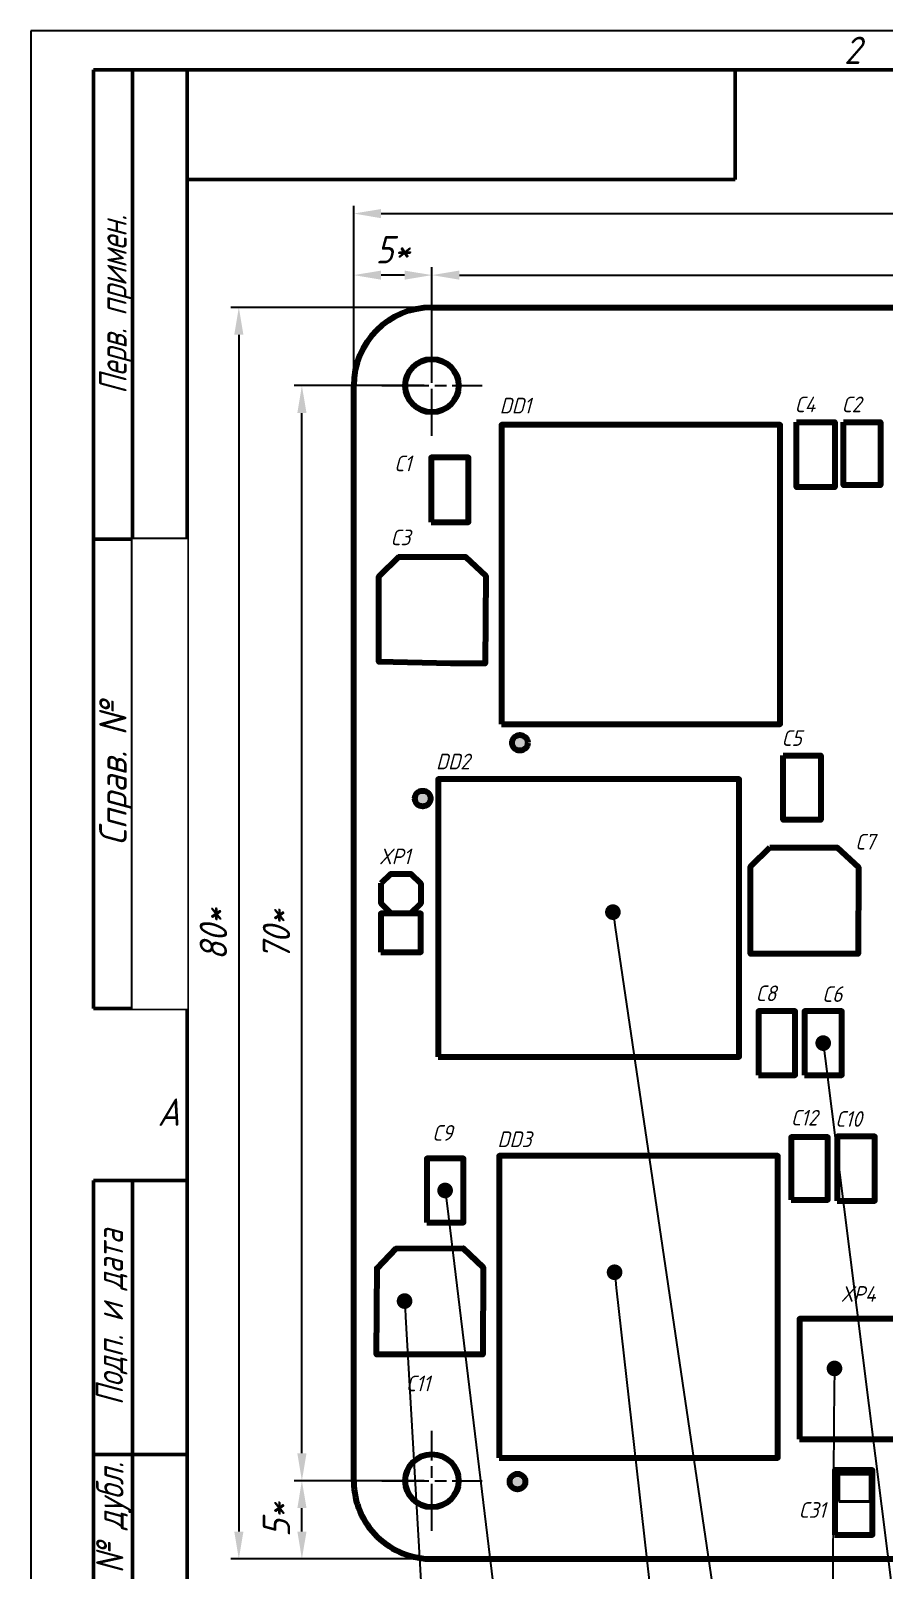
# Model space of a CAD drawing. Header units: millimetres. Extents: x -60 to 360, y -43 to 254.
# Drawn here: x -59.5 to 49.4, y 57.1 to 253.7 of the extents above; entities that cross this region are included whole.
import ezdxf
from ezdxf import colors
from ezdxf.entities.mleader import LeaderData, LeaderLine
from ezdxf.enums import TextEntityAlignment as Align
from ezdxf.math import Vec2, Vec3

# ---------------------------------------------------------------- set-up
doc = ezdxf.new("R2010")
doc.units = ezdxf.units.MM
doc.set_wipeout_variables(frame=1)
doc.linetypes.add('AM_ISO08W050', pattern=[18, 12, -1.5, 3, -1.5])
doc.linetypes.add('AM_ISO08W050x2', pattern=[9, 6, -0.75, 1.5, -0.75])
for name, color, linetype, lineweight in [('AM_5', 3, 'Continuous', 25), ('AM_7', 4, 'AM_ISO08W050', 25), ('AM_BOR', 7, 'Continuous', 50), ('TEXT', 10, 'Continuous', 30), ('Толстые', 7, 'Continuous', 80), ('Тонкие', 90, 'Continuous', 40)]:
    doc.layers.add(name, color=color, linetype=linetype, lineweight=lineweight)
doc.styles.add('ACGOSTTS', font='geniso.shx', dxfattribs={"oblique": 15})
doc.styles.get("Standard").update_dxf_attribs({"font": 'geniso.shx', "oblique": 15})
doc.dimstyles.new('AM_GOST$0', dxfattribs={"dimtxt": 3.5, "dimasz": 3.5, "dimexe": 1, "dimexo": 1, "dimgap": 1.5, "dimtad": 1, "dimtoh": 1, "dimtxsty": 'Standard', "dimcen": 0, "dimclrd": 256, "dimclre": 256, "dimclrt": 2, "dimadec": 0, "dimazin": 2, "dimtp": 0.1, "dimtm": 0.1, "dimtfac": 0.71, "dimtdec": 3, "dimtmove": 0, "dimatfit": 3, "dimfxl": 1, "dimtolj": 1, "dimlwd": -1, "dimlwe": -1, "dimarcsym": 1})

# ---------------------------------------------------------------- blocks, each defined once
blk = doc.blocks.new('GOST_A3_LANDSCAPE')
at = {"layer": 'AM_BOR', "color": 1, "lineweight": 25}
for p, q in [((420, 297), (0, 297)), ((0, 297), (0, 0))]:
    blk.add_line(p, q, dxfattribs=at)
at = {"layer": 'AM_BOR', "color": 7, "lineweight": 50}
for p, q in [((415, 292), (20, 292)), ((20, 292), (20, 5))]:
    blk.add_line(p, q, dxfattribs=at)
at = {"layer": 'AM_BOR', "color": 1, "lineweight": 25, "style": 'ACGOSTTS', "oblique": 15}
blk.add_text('2', height=3.5, dxfattribs=at).set_placement((105, 294.5), align=Align.MIDDLE_CENTER)
blk.add_text('A', height=3.5, dxfattribs=at).set_placement((16.21, 157))
blk = doc.blocks.new('GOST_EXT12')
at = {"layer": 'AM_BOR', "color": 7, "lineweight": 50, "ltscale": 0.3}
for p, q in [((0, 287), (-12, 287)), ((-12, 287), (-12, 167)), ((-7, 167), (-7, 287)), ((0, 167), (0, 287)), ((-12, 227), (0, 227)), ((-12, 167), (0, 167))]:
    blk.add_line(p, q, dxfattribs=at)
at = {"layer": 'AM_BOR', "color": 7, "lineweight": 50}
for p, q in [((0, 145), (-12, 145)), ((-12, 145), (-12, 110)), ((-12, 0), (-12, 145)), ((-7, 0), (-7, 145)), ((0, 145), (0, 0)), ((0, 110), (-12, 110)), ((-12, 110), (-12, 85))]:
    blk.add_line(p, q, dxfattribs=at)
at = {"layer": 'AM_BOR', "color": 1, "lineweight": 25, "style": 'ACGOSTTS', "oblique": 15}
for s, width, p in [('Перв. примен.', 0.821392, (-9.5, 257)), ('Подп. и дата', 0.842977, (-9.95, 127.5)), ('Инв. № дубл.', 0.891828, (-9.9, 97.31))]:
    blk.add_text(s, height=3.5, rotation=90, dxfattribs=dict(at, width=width)).set_placement(p, align=Align.MIDDLE_CENTER)
blk.add_text('Справ. №', height=3.5, rotation=90, dxfattribs=at).set_placement((-9.5, 197), align=Align.MIDDLE_CENTER)
at = {"layer": 'AM_BOR', "color": 2, "lineweight": 25, "style": 'ACGOSTTS', "oblique": 15, "width": 0.8}
for tag, p in [('GEN-TITLE-FREF{16}', (-3.5, 257)), ('GEN-TITLE-RPARTNO{16}', (-3.5, 197)), ('GEN-TITLE-SDT2{10}', (-3.5, 127.5)), ('GEN-TITLE-CSTKN{7}', (-3.5, 97.5)), ('GEN-TITLE-RSTKN{7}', (-3.5, 72.5)), ('GEN-TITLE-SDT1{10}', (-3.5, 42.5)), ('GEN-TITLE-STKN{7}', (-3.5, 12.5))]:
    blk.add_attdef(tag, text='', height=3.17, rotation=90, dxfattribs=at).set_placement(p, align=Align.MIDDLE_CENTER)
blk.add_wipeout([(-7, 227), (-7, 167), (0, 167), (0, 227)])
blk = doc.blocks.new('GOST_EXT3_L')
at = {"layer": 'AM_BOR', "color": 7, "lineweight": 50}
for p, q in [((0, 0), (70, 0)), ((0, -14), (0, 0)), ((70, 0), (70, -14)), ((70, -14), (0, -14))]:
    blk.add_line(p, q, dxfattribs=at)
at = {"layer": 'AM_BOR', "color": 2, "lineweight": 25, "style": 'ACGOSTTS', "oblique": 15, "width": 0.8}
blk.add_attdef('GEN-TITLE-PARTNO{11.7}', text='', height=5, rotation=180, dxfattribs=at).set_placement((35, -7), align=Align.MIDDLE_CENTER)
blk = doc.blocks.new('_Dot')
at = {"color": 0, "linetype": 'ByBlock', "lineweight": -2}
blk.add_line((-0.5, 0), (-1, 0), dxfattribs=at)
at = {"color": 0, "linetype": 'ByBlock', "const_width": 0.5}
blk.add_lwpolyline([(-0.25, 0, 1), (0.25, 0, 1)], format="xyb", close=True, dxfattribs=at)
blk = doc.blocks.new('*D69')
at = {"layer": 'AM_5', "linetype": 'ByBlock', "transparency": 16777216}
for p, q in [((-18.27, 209.38), (-18.27, 231.38)), ((-14.77, 230.38), (128.1, 230.38)), ((131.6, 209.38), (131.6, 231.38))]:
    blk.add_line(p, q, dxfattribs=at)
at = {"layer": 'AM_5', "transparency": 16777216}
for points in [[(-14.77, 230.96), (-14.77, 229.79), (-18.27, 230.38)], [(128.1, 230.96), (128.1, 229.79), (131.6, 230.38)]]:
    blk.add_solid(points, dxfattribs=at)
at = {"layer": 'Defpoints', "color": 0, "transparency": 16777216}
for p in [(131.6, 230.38), (-18.27, 208.38), (131.6, 208.38)]:
    blk.add_point(p, dxfattribs=at)
at = {"layer": 'AM_5', "color": 2, "transparency": 16777216, "insert": (56.66, 233.63), "char_height": 3.5, "attachment_point": 5}
blk.add_mtext('\\A1;75*', dxfattribs=at)
blk = doc.blocks.new('*D70')
at = {"layer": 'AM_5', "linetype": 'ByBlock', "transparency": 16777216}
for p, q in [((-8.27, 209.38), (-8.27, 223.51)), ((-4.77, 222.51), (118.23, 222.51)), ((121.73, 209.38), (121.73, 223.51))]:
    blk.add_line(p, q, dxfattribs=at)
at = {"layer": 'AM_5', "transparency": 16777216}
for points in [[(-4.77, 223.09), (-4.77, 221.93), (-8.27, 222.51)], [(118.23, 223.09), (118.23, 221.93), (121.73, 222.51)]]:
    blk.add_solid(points, dxfattribs=at)
at = {"layer": 'Defpoints', "color": 0, "transparency": 16777216}
for p in [(121.73, 222.51), (-8.27, 208.38), (121.73, 208.38)]:
    blk.add_point(p, dxfattribs=at)
at = {"layer": 'AM_5', "color": 2, "transparency": 16777216, "insert": (57.15, 225.76), "char_height": 3.5, "attachment_point": 5}
blk.add_mtext('\\A1;65*', dxfattribs=at)
blk = doc.blocks.new('*D71')
at = {"layer": 'AM_5', "linetype": 'ByBlock', "transparency": 16777216}
for p, q in [((-18.27, 209.38), (-18.27, 223.51)), ((-11.77, 222.51), (-14.77, 222.51)), ((-8.27, 209.38), (-8.27, 223.51))]:
    blk.add_line(p, q, dxfattribs=at)
at = {"layer": 'AM_5', "transparency": 16777216}
for points in [[(-14.77, 223.09), (-14.77, 221.93), (-18.27, 222.51)], [(-11.77, 223.09), (-11.77, 221.93), (-8.27, 222.51)]]:
    blk.add_solid(points, dxfattribs=at)
at = {"layer": 'Defpoints', "color": 0, "transparency": 16777216}
for p in [(-18.27, 222.51), (-18.27, 208.38), (-8.27, 208.38)]:
    blk.add_point(p, dxfattribs=at)
at = {"layer": 'AM_5', "color": 2, "transparency": 16777216, "insert": (-13.27, 225.76), "char_height": 3.5, "attachment_point": 5}
blk.add_mtext('\\A1;5*', dxfattribs=at)
blk = doc.blocks.new('*D72')
at = {"layer": 'AM_5', "linetype": 'ByBlock', "transparency": 16777216}
for p, q in [((-9.15, 218.38), (-33.95, 218.38)), ((-32.95, 214.88), (-32.95, 61.88)), ((-9.15, 58.38), (-33.95, 58.38))]:
    blk.add_line(p, q, dxfattribs=at)
at = {"layer": 'AM_5', "transparency": 16777216}
for points in [[(-33.53, 214.88), (-32.36, 214.88), (-32.95, 218.38)], [(-33.53, 61.88), (-32.36, 61.88), (-32.95, 58.38)]]:
    blk.add_solid(points, dxfattribs=at)
at = {"layer": 'Defpoints', "color": 0, "transparency": 16777216}
for p in [(-8.15, 218.38), (-32.95, 58.38), (-8.15, 58.38)]:
    blk.add_point(p, dxfattribs=at)
at = {"layer": 'AM_5', "color": 2, "transparency": 16777216, "insert": (-36.2, 138.22), "char_height": 3.5, "attachment_point": 5, "rotation": 90}
blk.add_mtext('\\A1;80*', dxfattribs=at)
blk = doc.blocks.new('*D73')
at = {"layer": 'AM_5', "linetype": 'ByBlock', "transparency": 16777216}
for p, q in [((-9.27, 208.38), (-25.89, 208.38)), ((-24.89, 71.88), (-24.89, 204.88)), ((-9.27, 68.38), (-25.89, 68.38))]:
    blk.add_line(p, q, dxfattribs=at)
at = {"layer": 'AM_5', "transparency": 16777216}
for points in [[(-25.47, 204.88), (-24.3, 204.88), (-24.89, 208.38)], [(-25.47, 71.88), (-24.3, 71.88), (-24.89, 68.38)]]:
    blk.add_solid(points, dxfattribs=at)
at = {"layer": 'Defpoints', "color": 0, "transparency": 16777216}
for p in [(-24.89, 208.38), (-8.27, 208.38), (-8.27, 68.38)]:
    blk.add_point(p, dxfattribs=at)
at = {"layer": 'AM_5', "color": 2, "transparency": 16777216, "insert": (-28.14, 138.13), "char_height": 3.5, "attachment_point": 5, "rotation": 90}
blk.add_mtext('\\A1;70*', dxfattribs=at)
blk = doc.blocks.new('*D74')
at = {"layer": 'AM_5', "linetype": 'ByBlock', "transparency": 16777216}
for p, q in [((-9.27, 68.38), (-25.89, 68.38)), ((-24.89, 61.88), (-24.89, 64.88)), ((-9.27, 58.38), (-25.89, 58.38))]:
    blk.add_line(p, q, dxfattribs=at)
at = {"layer": 'AM_5', "transparency": 16777216}
for points in [[(-25.47, 64.88), (-24.3, 64.88), (-24.89, 68.38)], [(-25.47, 61.88), (-24.3, 61.88), (-24.89, 58.38)]]:
    blk.add_solid(points, dxfattribs=at)
at = {"layer": 'Defpoints', "color": 0, "transparency": 16777216}
for p in [(-24.89, 68.38), (-8.27, 68.38), (-8.27, 58.38)]:
    blk.add_point(p, dxfattribs=at)
at = {"layer": 'AM_5', "color": 2, "transparency": 16777216, "insert": (-28.14, 63.38), "char_height": 3.5, "attachment_point": 5, "rotation": 90}
blk.add_mtext('\\A1;5*', dxfattribs=at)

msp = doc.modelspace()

# ---------------------------------------------------------------- hatches: boundary and pattern name
at = {"layer": 'Толстые'}
h = msp.add_hatch(color=256, dxfattribs=at)
h.dxf.hatch_style = 1
h.paths.add_polyline_path([(-8.452, 155.594, 1), (-10.452, 155.594, 1)])
h.paths.add_polyline_path([(3.967, 162.716, 1), (1.967, 162.716, 1)])
h.paths.add_polyline_path([(81.927, 154.077, 1), (79.927, 154.077, 1)])
h.paths.add_polyline_path([(99.197, 130.627, 1), (98.197, 130.627, 1)])
h.paths.add_polyline_path([(120.767, 156.657, 1), (119.767, 156.657, 1)])
h.paths.add_polyline_path([(121.767, 154.257, 1), (120.767, 154.257, 1)])
h.paths.add_polyline_path([(57.497, 188.077, 1), (55.497, 188.077, 1)])
h.paths.add_polyline_path([(89.877, 209.467, 1), (88.877, 209.467, 1)])
h = msp.add_hatch(color=256, dxfattribs=at)
h.dxf.hatch_style = 1
h.paths.add_polyline_path([(1.662, 68.258, 1), (3.662, 68.258, 1)])
h.paths.add_polyline_path([(52.227, 90.551, 1), (51.227, 90.551, 1)])
h.paths.add_polyline_path([(65.277, 82.077, 1), (64.277, 82.077, 1)])
h.paths.add_polyline_path([(72.497, 108.677, 1), (70.497, 108.677, 1)])
h.paths.add_polyline_path([(89.227, 90.577, 1), (88.227, 90.577, 1)])
h.paths.add_polyline_path([(103.077, 82.477, 1), (102.077, 82.477, 1)])
h.paths.add_polyline_path([(107.537, 108.177, 1), (105.537, 108.177, 1)])

# ---------------------------------------------------------------- linework, layer by layer
at = {"layer": 'AM_7', "linetype": 'AM_ISO08W050x2'}
for p, q in [((-8.273, 201.977), (-8.273, 214.777)), ((-14.673, 208.377), (-1.873, 208.377)), ((-8.273, 61.977), (-8.273, 74.777)), ((-14.673, 68.377), (-1.873, 68.377))]:
    msp.add_line(p, q, dxfattribs=at)
at = {"layer": 'Толстые'}
for p, q in [((-8.146, 218.377), (121.6, 218.377)), ((-18.273, 68.25), (-18.273, 208.377)), ((-8.146, 58.377), (121.727, 58.377))]:
    msp.add_line(p, q, dxfattribs=at)
for points in [[(0.631, 165.103), (36.247, 165.103), (36.247, 203.39), (0.631, 203.39)], [(38.327, 203.727), (43.191, 203.727), (43.191, 195.417), (38.327, 195.417)], [(44.327, 203.727), (49.063, 203.727), (49.063, 195.637), (44.327, 195.637)], [(-8.388, 190.924), (-3.6, 190.924), (-3.6, 199.177), (-8.388, 199.177)], [(36.627, 161.077), (41.427, 161.077), (41.427, 152.877), (36.627, 152.877)], [(-7.473, 122.584), (31, 122.584), (31, 158.057), (-7.473, 158.057)], [(-14.813, 135.937), (-9.698, 135.937), (-9.698, 140.881), (-14.813, 140.881)], [(33.454, 120.227), (38.127, 120.227), (38.127, 128.427), (33.454, 128.427)], [(39.327, 120.227), (44.127, 120.227), (44.127, 128.427), (39.327, 128.427)], [(37.628, 104.303), (42.327, 104.303), (42.327, 112.3), (37.628, 112.3)], [(43.527, 104.177), (48.327, 104.177), (48.327, 112.377), (43.527, 112.377)], [(-8.926, 101.387), (-4.253, 101.387), (-4.253, 109.587), (-8.926, 109.587)], [(0.327, 71.304), (35.927, 71.304), (35.927, 109.904), (0.327, 109.904)], [(38.686, 73.671), (52.642, 73.671), (52.642, 89.057), (38.686, 89.057)], [(43.2, 61.477), (48.017, 61.477), (48.017, 69.741), (43.2, 69.741)]]:
    msp.add_lwpolyline(points, close=True, dxfattribs=at)
for points in [[(-12.573, 186.477), (-3.973, 186.477), (-1.373, 184.077), (-1.473, 172.877), (-5.873, 172.877), (-15.073, 173.077), (-15.073, 183.977), (-12.473, 186.535)], [(34.927, 149.327), (43.527, 149.327), (46.227, 146.827), (46.177, 135.727), (32.427, 135.727), (32.456, 146.898), (34.927, 149.327)], [(-14.759, 144.766), (-13.539, 145.986), (-10.949, 145.986), (-9.679, 144.716), (-9.679, 142.176), (-10.999, 140.906), (-13.489, 140.906), (-14.759, 142.176), (-14.759, 144.766)], [(-15.273, 95.527), (-12.844, 98.056), (-4.273, 98.126), (-1.744, 95.698), (-1.773, 84.527), (-15.373, 84.527), (-15.273, 95.727)]]:
    msp.add_lwpolyline(points, dxfattribs=at)
for centre, radius in [((-8.273, 208.377), 3.4), ((2.967, 162.716), 1), ((2.967, 162.716), 1), ((-9.452, 155.594), 1), ((-9.452, 155.594), 1), ((-8.273, 68.377), 3.4), ((2.662, 68.258), 1), ((2.662, 68.258), 1)]:
    msp.add_circle(centre, radius, dxfattribs=at)
for centre, radius, start, end in [((-8.273, 208.377), 10, 90, 180), ((-8.273, 68.377), 10.001, 180.72761, 270.72768)]:
    msp.add_arc(centre, radius, start, end, dxfattribs=at)
at = {"layer": 'Тонкие'}
msp.add_lwpolyline([(43.712, 65.725), (47.727, 65.725), (47.727, 69.227), (43.712, 69.227)], close=True, dxfattribs=at)

# ---------------------------------------------------------------- block references
at = {"lineweight": 0}
msp.add_blockref('GOST_A3_LANDSCAPE', (-59.535, -43.251), dxfattribs=at)

# ---------------------------------------------------------------- texts
at = {"layer": 'TEXT', "style": 'ACGOSTTS', "oblique": 15}
for s, p in [('DD1', (0.383, 204.828)), ('C4', (38.068, 204.977)), ('C2', (44.074, 204.977)), ('C1', (-13.098, 197.431)), ('C3', (-13.576, 187.975)), ('C5', (36.393, 162.326)), ('DD2', (-7.751, 159.328)), ('C7', (45.802, 149.07)), ('XP1', (-15.028, 147.189)), ('C8', (33.087, 129.692)), ('C6', (41.581, 129.588)), ('C12', (37.587, 113.788)), ('C10', (43.251, 113.627)), ('C9', (-8.248, 111.85)), ('DD3', (0.095, 111.038)), ('XP4', (43.966, 91.252)), ('C11', (-11.606, 79.813)), ('C31', (38.58, 63.641))]:
    msp.add_text(s, height=2, dxfattribs=at).set_placement(p)

# ---------------------------------------------------------------- dimensions: what is measured, and where the dimension line sits
at = {"layer": 'AM_5'}
for base, p1, p2, text, picture, middle in [((131.6, 230.377), (-18.273, 208.377), (131.6, 208.377), '75*', '*D69', (56.663, 233.627)), ((-18.273, 222.512), (-8.273, 208.377), (-18.273, 208.377), '5*', '*D71', (-13.273, 225.762))]:
    dim = msp.add_linear_dim(base=base, p1=p1, p2=p2, text=text, dimstyle='AM_GOST$0', override={"dimpost": ''}, dxfattribs=at)
    dim.commit()
    dim.dimension.update_dxf_attribs({"geometry": picture, "text_midpoint": middle})
dim = msp.add_linear_dim(base=(121.727, 222.512), p1=(-8.273, 208.377), p2=(121.727, 208.377), text='65*', dimstyle='AM_GOST$0', override={"dimpost": ''}, dxfattribs=at)
dim.commit()
dim.dimension.update_dxf_attribs({"geometry": '*D70', "text_midpoint": (57.147, 222.512), "dimtype": 160})
dim = msp.add_linear_dim(base=(-32.947, 58.377), p1=(-8.146, 218.377), p2=(-8.146, 58.377), angle=90, text='80*', dimstyle='AM_GOST$0', dxfattribs=at)
dim.commit()
dim.dimension.update_dxf_attribs({"geometry": '*D72', "text_midpoint": (-32.947, 138.216), "dimtype": 160})
dim = msp.add_linear_dim(base=(-24.888, 208.377), p1=(-8.273, 68.377), p2=(-8.273, 208.377), angle=90, text='70*', dimstyle='AM_GOST$0', override={"dimpost": ''}, dxfattribs=at)
dim.commit()
dim.dimension.update_dxf_attribs({"geometry": '*D73', "text_midpoint": (-24.888, 138.129), "dimtype": 160})
dim = msp.add_linear_dim(base=(-24.888, 68.377), p1=(-8.273, 58.376), p2=(-8.273, 68.377), angle=90, text='5*', dimstyle='AM_GOST$0', override={"dimpost": ''}, dxfattribs=at)
dim.commit()
dim.dimension.update_dxf_attribs({"geometry": '*D74', "text_midpoint": (-28.138, 63.376)})

# ---------------------------------------------------------------- leaders
at = {"layer": 'Тонкие'}
ml = msp.add_multileader_mtext('Standard', dxfattribs=at)
ml.set_content('11', color=256, style='ACGOSTTS')
ml.set_leader_properties()
ml.set_arrow_properties(name='DOT')
ml.build(insert=Vec2(0, 0))
ml.multileader.update_dxf_attribs({"text_left_attachment_type": 6, "text_right_attachment_type": 6, "dogleg_length": 0, "arrow_head_size": 2})
ctx = ml.context
ctx.base_point, ctx.char_height, ctx.arrow_head_size, ctx.landing_gap_size, ctx.plane_origin = Vec3(31.072, 31.362), 3, 2, 1, Vec3(14.85, 141.071)
ctx.left_attachment, ctx.right_attachment = 6, 6
notes = []
notes.append((ctx, [(0, (1, 1, 0), (31.072, 31.362), (1, 0), 0, [(0, [(14.85, 141.071)], 0, [])])]))
ctx.mtext.insert, ctx.mtext.flow_direction = Vec3(32.072, 34.962), 5
ml = msp.add_multileader_mtext('Standard', dxfattribs=at)
ml.set_content('2', color=256, style='ACGOSTTS')
ml.set_leader_properties()
ml.set_arrow_properties(name='DOT')
ml.build(insert=Vec2(0, 0))
ml.multileader.update_dxf_attribs({"text_left_attachment_type": 6, "text_right_attachment_type": 6, "dogleg_length": 0, "arrow_head_size": 2})
ctx = ml.context
ctx.base_point, ctx.char_height, ctx.arrow_head_size, ctx.landing_gap_size, ctx.plane_origin = Vec3(53.436, 31.485), 3, 2, 1, Vec3(41.727, 124.327)
ctx.left_attachment, ctx.right_attachment = 6, 6
notes.append((ctx, [(0, (1, 1, 0), (53.436, 31.485), (1, 0), 0, [(0, [(41.727, 124.327)], 0, [])])]))
ctx.mtext.insert, ctx.mtext.flow_direction = Vec3(54.436, 35.085), 5
ml = msp.add_multileader_mtext('Standard', dxfattribs=at)
ml.set_content('1', color=256, style='ACGOSTTS')
ml.set_leader_properties()
ml.set_arrow_properties(name='DOT')
ml.build(insert=Vec2(0, 0))
ml.multileader.update_dxf_attribs({"text_left_attachment_type": 6, "text_right_attachment_type": 6, "dogleg_length": 0, "arrow_head_size": 2})
ctx = ml.context
ctx.base_point, ctx.char_height, ctx.arrow_head_size, ctx.landing_gap_size, ctx.plane_origin = Vec3(2.422, 31.362), 3, 2, 1, Vec3(-6.589, 105.487)
ctx.left_attachment, ctx.right_attachment = 6, 6
notes.append((ctx, [(0, (1, 1, 0), (2.422, 31.362), (1, 0), 0, [(0, [(-6.589, 105.487)], 0, [])])]))
ctx.mtext.insert, ctx.mtext.flow_direction = Vec3(3.422, 34.962), 5
ml = msp.add_multileader_mtext('Standard', dxfattribs=at)
ml.set_content('10', color=256, style='ACGOSTTS')
ml.set_leader_properties()
ml.set_arrow_properties(name='DOT')
ml.build(insert=Vec2(0, 0))
ml.multileader.update_dxf_attribs({"text_left_attachment_type": 6, "text_right_attachment_type": 6, "dogleg_length": 0, "arrow_head_size": 2})
ctx = ml.context
ctx.base_point, ctx.char_height, ctx.arrow_head_size, ctx.landing_gap_size, ctx.plane_origin = Vec3(22.204, 31.362), 3, 2, 1, Vec3(15.066, 95.029)
ctx.left_attachment, ctx.right_attachment = 6, 6
notes.append((ctx, [(0, (1, 1, 0), (22.204, 31.362), (1, 0), 0, [(0, [(15.066, 95.029)], 0, [])])]))
ctx.mtext.insert, ctx.mtext.flow_direction = Vec3(23.204, 34.962), 5
ml = msp.add_multileader_mtext('Standard', dxfattribs=at)
ml.set_content('9', color=256, style='ACGOSTTS')
ml.set_leader_properties()
ml.set_arrow_properties(name='DOT')
ml.build(insert=Vec2(0, 0))
ml.multileader.update_dxf_attribs({"text_left_attachment_type": 6, "text_right_attachment_type": 6, "dogleg_length": 0, "arrow_head_size": 2})
ctx = ml.context
ctx.base_point, ctx.char_height, ctx.arrow_head_size, ctx.landing_gap_size, ctx.plane_origin = Vec3(-8.31, 31.254), 3, 2, 1, Vec3(-11.771, 91.346)
ctx.left_attachment, ctx.right_attachment = 6, 6
notes.append((ctx, [(0, (1, 1, 0), (-8.31, 31.254), (1, 0), 0, [(0, [(-11.771, 91.346)], 0, [])])]))
ctx.mtext.insert, ctx.mtext.flow_direction = Vec3(-7.31, 34.854), 5
ml = msp.add_multileader_mtext('Standard', dxfattribs=at)
ml.set_content('22', color=256, style='ACGOSTTS')
ml.set_leader_properties()
ml.set_arrow_properties(name='DOT')
ml.build(insert=Vec2(0, 0))
ml.multileader.update_dxf_attribs({"text_left_attachment_type": 6, "text_right_attachment_type": 6, "dogleg_length": 0, "arrow_head_size": 2})
ctx = ml.context
ctx.base_point, ctx.char_height, ctx.arrow_head_size, ctx.landing_gap_size, ctx.plane_origin = Vec3(42.711, 31.485), 3, 2, 1, Vec3(43.166, 82.73)
ctx.left_attachment, ctx.right_attachment = 6, 6
notes.append((ctx, [(0, (1, 1, 0), (42.711, 31.485), (1, 0), 0, [(0, [(43.166, 82.73)], 0, [])])]))
ctx.mtext.insert, ctx.mtext.flow_direction = Vec3(43.711, 35.085), 5
for ctx, leaders in notes:
    for number, flags, end, landing, length, lines in leaders:
        leader = LeaderData()
        leader.index, (leader.has_last_leader_line, leader.has_dogleg_vector, leader.attachment_direction) = number, flags
        leader.last_leader_point, leader.dogleg_vector, leader.dogleg_length = Vec3(end), Vec3(landing), length
        for number, points, colour, breaks in lines:
            line = LeaderLine()
            line.index, line.vertices, line.color, line.breaks = number, Vec3.list(points), colors.encode_raw_color(colour), breaks
            leader.lines.append(line)
        ctx.leaders.append(leader)

# ---------------------------------------------------------------- next in the draw order: block references
at = {"lineweight": 0}
msp.add_blockref('GOST_EXT12', (-39.535, -38.251), dxfattribs=at)

# ---------------------------------------------------------------- next in the draw order: block references
msp.add_blockref('GOST_EXT3_L', (-39.535, 248.749), dxfattribs=at)

doc.saveas('drawing.dxf')
